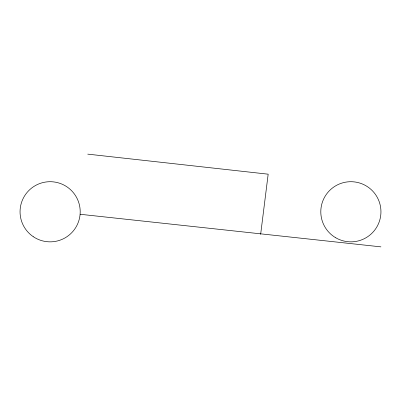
<?xml version="1.0" encoding="UTF-8"?>
<svg xmlns="http://www.w3.org/2000/svg" width="401" height="401" viewBox="0 0 401 401"><rect width="100%" height="100%" fill="white"/><g stroke="black" fill="none" stroke-linecap="round" stroke-linejoin="round"><path stroke-width="0.6" d="M260.65 234.334L268.169 174.184L87.719 154.134M80.2 214.284L380.95 246.866M335.837 237.823A30.075 30.075 0 0 0 380.95 211.778A30.075 30.075 0 0 0 335.837 185.733A30.075 30.075 0 0 0 335.837 237.823M33.268 236.685A30.075 30.075 0 0 0 80.125 213.923A30.075 30.075 0 0 0 36.982 184.726A30.075 30.075 0 0 0 33.268 236.685"/></g></svg>
